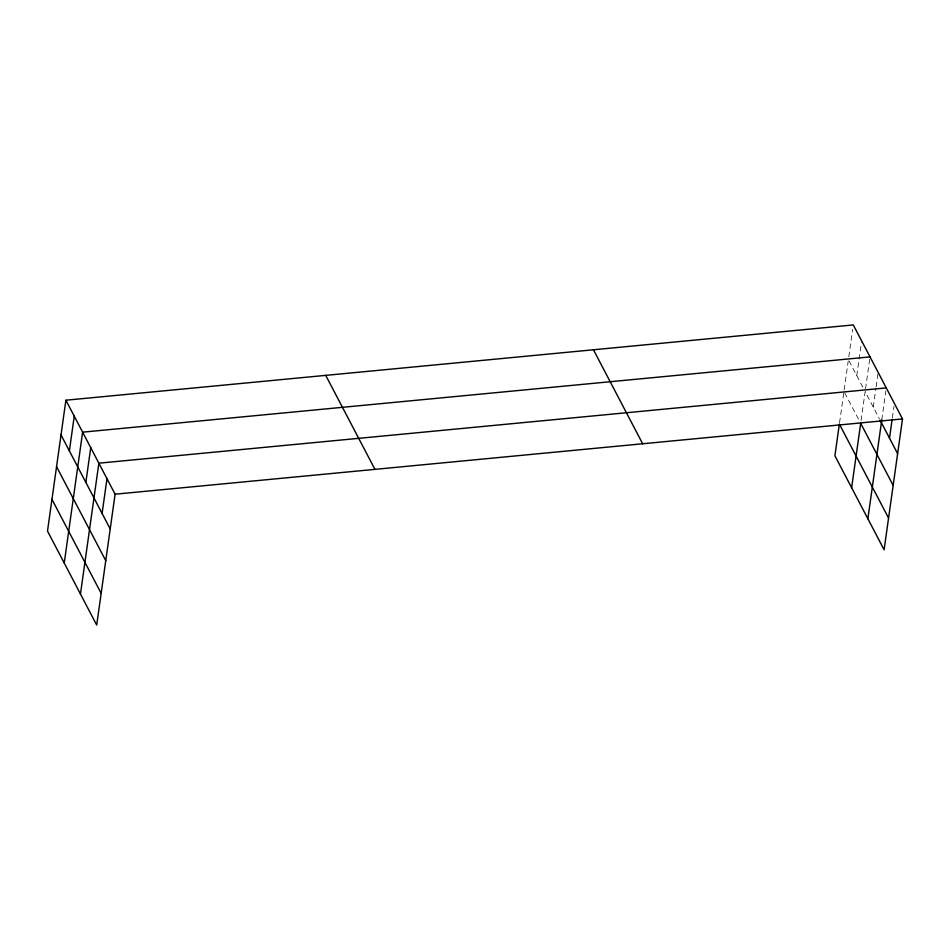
<?xml version="1.0" encoding="UTF-8"?>
<svg xmlns="http://www.w3.org/2000/svg" width="950" height="950" viewBox="0 0 950 950"><rect width="100%" height="100%" fill="white"/><g stroke="black" fill="none" stroke-linecap="round" stroke-linejoin="round"><path stroke-width="0.71" stroke-dasharray="4.75 3.56" d="M839.551 422.714L843.956 391.388L860.035 422.121M844.158 389.951L848.207 361.107M848.825 356.772L852.684 329.282M856.781 375.642L861.46 342.356M861.092 420.47L865.141 391.626L879.356 418.76M865.545 388.728L869.82 358.34M873.264 407.134L875.9 388.324M876.114 386.876L877.943 373.849M881.79 419.746L885.851 390.806M892.347 417.893L893.974 406.315M849.051 360.893L863.217 387.944"/><path stroke-width="1.43" d="M65.894 400.211L47.5 531.074L96.71 625.064L115.093 494.202L65.894 400.211L853.29 324.936L902.5 418.926L884.106 549.789L834.908 455.798L839.361 424.08L888.571 518.071M69.374 450.918L74.254 416.183M64.232 563.029L82.626 432.167L870.022 356.891M85.856 482.41L90.737 447.676M80.465 594.047L98.859 463.184L886.267 387.909M102.101 513.428L106.982 478.693M851.627 487.754L860.688 423.344L893.154 485.379M867.873 518.771L881.79 419.746M889.497 438.152L892.145 419.342M115.093 494.202L902.5 418.926M880.033 420.054L897.619 453.661M593.453 349.778L642.663 443.769M325.731 375.369L374.941 469.359M61.014 434.946L110.212 528.936M56.549 466.664L105.759 560.654M51.953 499.356L101.163 593.346"/></g></svg>
